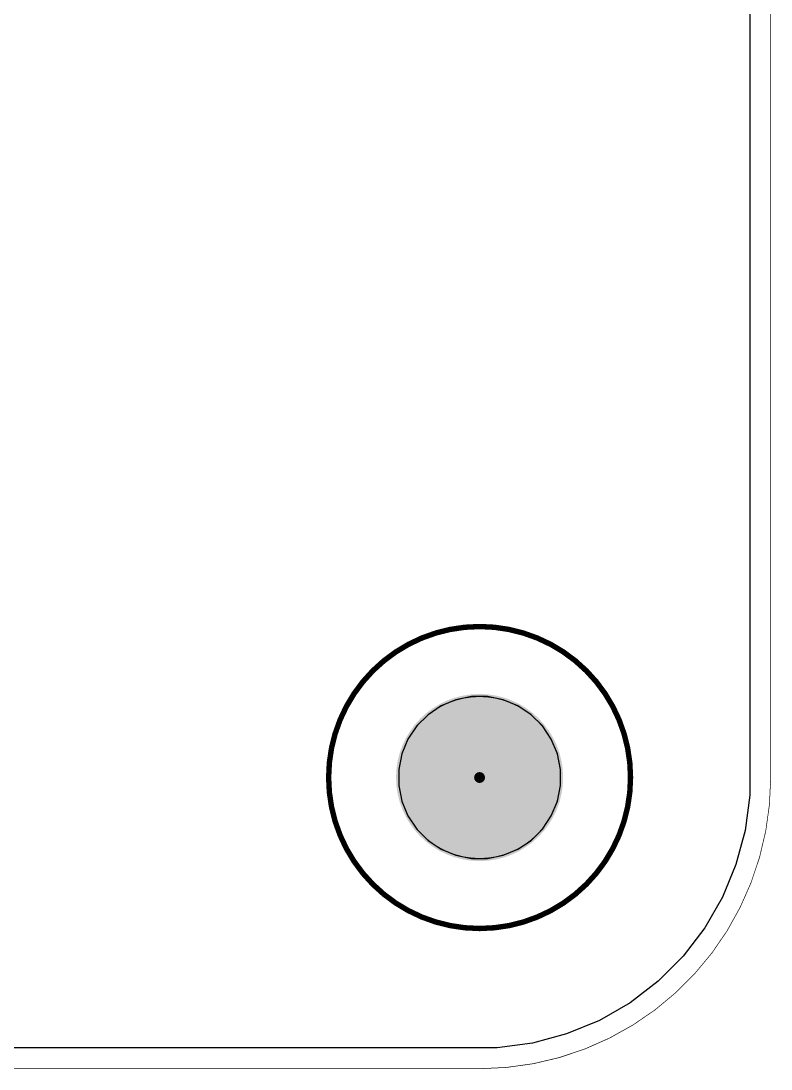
# Model space of a CAD drawing. Header units: inches. Extents: x 0 to 207, y -1 to 213.
# Drawn here: x 4.712 to 5.26, y -0.213 to 0.552 of the extents above; entities that cross this region are included whole.
import ezdxf

# ---------------------------------------------------------------- set-up
doc = ezdxf.new("R2010")
doc.units = ezdxf.units.IN
doc.header["$MEASUREMENT"] = 0
for name, color, linetype in [('Board Outline', 216, 'Continuous'), ('Bottom Layer', 5, 'Continuous'), ('Bottom Solder', 6, 'Continuous'), ('Dimension', 6, 'Continuous'), ('Multi-Layer', 9, 'Continuous'), ('Pad Holes', 156, 'Continuous'), ('Top Layer', 1, 'Continuous'), ('Top Overlay', 2, 'Continuous'), ('Top Solder', 216, 'Continuous')]:
    doc.layers.add(name, color=color, linetype=linetype)

msp = doc.modelspace()

# ---------------------------------------------------------------- hatches: boundary and pattern name
at = {"layer": 'Bottom Solder'}
h = msp.add_hatch(color=6, dxfattribs=at)
edge = h.paths.add_edge_path()
edge.add_arc((5.04724, 0), 0.004, 0, 360)
at = {"layer": 'Pad Holes'}
h = msp.add_hatch(color=7, dxfattribs=at)
edge = h.paths.add_edge_path()
edge.add_arc((5.04724, 0), 0.06102, 0, 360)
at = {"layer": 'Top Solder'}
h = msp.add_hatch(color=216, dxfattribs=at)
edge = h.paths.add_edge_path()
edge.add_arc((5.04724, 0), 0.004, 0, 360)

# ---------------------------------------------------------------- linework, layer by layer
at = {"layer": 'Board Outline'}
for points in [[(5.25984, 0, 0.0005, 0.0005, 0), (5.25984, 3.84252, 0.0005, 0.0005, 0)], [(5.25984, 0, 0.0005, 0.0005, 0), (5.25984, 3.84252, 0.0005, 0.0005, 0)], [(5.25984, 0, 0.0005, 0.0005, 0), (5.25984, 3.84252, 0.0005, 0.0005, 0)], [(5.25984, 0, 0.0005, 0.0005, 0), (5.25984, 3.84252, 0.0005, 0.0005, 0)], [(5.25984, 0, 0.0005, 0.0005, -0.414214), (5.04724, -0.2126, 0.0005, 0.0005, 0)], [(5.25984, 0, 0.0005, 0.0005, -0.414214), (5.04724, -0.2126, 0.0005, 0.0005, 0)], [(5.25984, 0, 0.0005, 0.0005, -0.414214), (5.04724, -0.2126, 0.0005, 0.0005, 0)], [(5.25984, 0, 0.0005, 0.0005, -0.414214), (5.04724, -0.2126, 0.0005, 0.0005, 0)], [(4.62992, -0.2126, 0.0005, 0.0005, 0), (5.04724, -0.2126, 0.0005, 0.0005, 0)], [(4.62992, -0.2126, 0.0005, 0.0005, 0), (5.04724, -0.2126, 0.0005, 0.0005, 0)], [(4.62992, -0.2126, 0.0005, 0.0005, 0), (5.04724, -0.2126, 0.0005, 0.0005, 0)], [(4.62992, -0.2126, 0.0005, 0.0005, 0), (5.04724, -0.2126, 0.0005, 0.0005, 0)]]:
    msp.add_lwpolyline(points, format="xyseb", dxfattribs=at)
for points in [[(5.25972, 0, 0.00025, 0.00025, 1), (5.25997, 0, 0.00025, 0.00025, 1)], [(5.25972, 0, 0.00025, 0.00025, 1), (5.25997, 0, 0.00025, 0.00025, 1)], [(5.25972, 0, 0.00025, 0.00025, 1), (5.25997, 0, 0.00025, 0.00025, 1)], [(5.25972, 0, 0.00025, 0.00025, 1), (5.25997, 0, 0.00025, 0.00025, 1)], [(5.25972, 0, 0.00025, 0.00025, 1), (5.25997, 0, 0.00025, 0.00025, 1)], [(5.25972, 0, 0.00025, 0.00025, 1), (5.25997, 0, 0.00025, 0.00025, 1)], [(5.25972, 0, 0.00025, 0.00025, 1), (5.25997, 0, 0.00025, 0.00025, 1)], [(5.25972, 0, 0.00025, 0.00025, 1), (5.25997, 0, 0.00025, 0.00025, 1)], [(5.04712, -0.2126, 0.00025, 0.00025, 1), (5.04737, -0.2126, 0.00025, 0.00025, 1)], [(5.04712, -0.2126, 0.00025, 0.00025, 1), (5.04737, -0.2126, 0.00025, 0.00025, 1)], [(5.04712, -0.2126, 0.00025, 0.00025, 1), (5.04737, -0.2126, 0.00025, 0.00025, 1)], [(5.04712, -0.2126, 0.00025, 0.00025, 1), (5.04737, -0.2126, 0.00025, 0.00025, 1)], [(5.04712, -0.2126, 0.00025, 0.00025, 1), (5.04737, -0.2126, 0.00025, 0.00025, 1)], [(5.04712, -0.2126, 0.00025, 0.00025, 1), (5.04737, -0.2126, 0.00025, 0.00025, 1)], [(5.04712, -0.2126, 0.00025, 0.00025, 1), (5.04737, -0.2126, 0.00025, 0.00025, 1)], [(5.04712, -0.2126, 0.00025, 0.00025, 1), (5.04737, -0.2126, 0.00025, 0.00025, 1)]]:
    msp.add_lwpolyline(points, format="xyseb", close=True, dxfattribs=at)
at = {"layer": 'Bottom Layer'}
for p, q in [((5.24455, 3.84252), (5.24455, 0)), ((5.02569, 0.10835), (5.01174, 0.10461)), ((5.02569, 0.10835), (5.01174, 0.10461)), ((5.04002, 0.11024), (5.02569, 0.10835)), ((5.04002, 0.11024), (5.02569, 0.10835)), ((5.04725, 0.11024), (5.04002, 0.11024)), ((5.05447, 0.11024), (5.04002, 0.11024)), ((5.05447, 0.11024), (5.04725, 0.11024)), ((5.0688, 0.10835), (5.05447, 0.11024)), ((5.0688, 0.10835), (5.05447, 0.11024)), ((5.08276, 0.10461), (5.0688, 0.10835)), ((5.08276, 0.10461), (5.0688, 0.10835)), ((5.01174, 0.10461), (4.99839, 0.09908)), ((5.01174, 0.10461), (4.99839, 0.09908)), ((5.09611, 0.09908), (5.08276, 0.10461)), ((5.09611, 0.09908), (5.08276, 0.10461)), ((4.98587, 0.09185), (4.97441, 0.08306)), ((4.98587, 0.09185), (4.97441, 0.08306)), ((4.99839, 0.09908), (4.98587, 0.09185)), ((4.99839, 0.09908), (4.98587, 0.09185)), ((5.10862, 0.09185), (5.09611, 0.09908)), ((5.10862, 0.09185), (5.09611, 0.09908)), ((5.12009, 0.08306), (5.10862, 0.09185)), ((5.12009, 0.08306), (5.10862, 0.09185)), ((4.97441, 0.08306), (4.96419, 0.07284)), ((4.97441, 0.08306), (4.96419, 0.07284)), ((5.1303, 0.07284), (5.12009, 0.08306)), ((5.1303, 0.07284), (5.12009, 0.08306)), ((4.96419, 0.07284), (4.95539, 0.06138)), ((4.96419, 0.07284), (4.95539, 0.06138)), ((5.1391, 0.06138), (5.1303, 0.07284)), ((5.1391, 0.06138), (5.1303, 0.07284)), ((4.95539, 0.06138), (4.94817, 0.04886)), ((4.95539, 0.06138), (4.94817, 0.04886)), ((5.14633, 0.04886), (5.1391, 0.06138)), ((5.14633, 0.04886), (5.1391, 0.06138)), ((4.94817, 0.04886), (4.94264, 0.03551)), ((4.94817, 0.04886), (4.94264, 0.03551)), ((5.15186, 0.03551), (5.14633, 0.04886)), ((5.15186, 0.03551), (5.14633, 0.04886)), ((4.94264, 0.03551), (4.9389, 0.02155)), ((4.94264, 0.03551), (4.9389, 0.02155)), ((5.1556, 0.02155), (5.15186, 0.03551)), ((5.1556, 0.02155), (5.15186, 0.03551)), ((4.9389, 0.02155), (4.93701, 0.00723)), ((4.9389, 0.02155), (4.93701, 0.00723)), ((5.15748, 0.00723), (5.1556, 0.02155)), ((5.15748, 0.00723), (5.1556, 0.02155)), ((4.93701, 0.00723), (4.93701, 0)), ((4.93701, 0.00723), (4.93701, -0.00723)), ((4.93701, 0), (4.93701, 0)), ((4.93701, 0), (4.93701, -0.00723)), ((5.15748, 0), (5.15748, 0.00723)), ((5.15748, -0.00723), (5.15748, 0.00723)), ((5.15748, -0.00723), (5.15748, 0)), ((5.24455, 0), (5.24455, -0.01293)), ((4.93701, -0.00723), (4.9389, -0.02155)), ((4.93701, -0.00723), (4.9389, -0.02155)), ((5.1556, -0.02155), (5.15748, -0.00723)), ((5.1556, -0.02155), (5.15748, -0.00723)), ((5.24455, -0.01293), (5.24117, -0.03858)), ((4.9389, -0.02155), (4.94264, -0.03551)), ((4.9389, -0.02155), (4.94264, -0.03551)), ((5.15186, -0.03551), (5.1556, -0.02155)), ((5.15186, -0.03551), (5.1556, -0.02155)), ((4.94264, -0.03551), (4.94817, -0.04886)), ((4.94264, -0.03551), (4.94817, -0.04886)), ((5.14633, -0.04886), (5.15186, -0.03551)), ((5.14633, -0.04886), (5.15186, -0.03551)), ((5.24117, -0.03858), (5.23448, -0.06356)), ((4.94817, -0.04886), (4.95539, -0.06138)), ((4.94817, -0.04886), (4.95539, -0.06138)), ((5.1391, -0.06138), (5.14633, -0.04886)), ((5.1391, -0.06138), (5.14633, -0.04886)), ((4.95539, -0.06138), (4.96419, -0.07284)), ((4.95539, -0.06138), (4.96419, -0.07284)), ((5.1303, -0.07284), (5.1391, -0.06138)), ((5.1303, -0.07284), (5.1391, -0.06138)), ((5.23448, -0.06356), (5.22458, -0.08745)), ((4.96419, -0.07284), (4.97441, -0.08306)), ((4.96419, -0.07284), (4.97441, -0.08306)), ((5.12009, -0.08306), (5.1303, -0.07284)), ((5.12009, -0.08306), (5.1303, -0.07284)), ((4.97441, -0.08306), (4.98587, -0.09185)), ((4.97441, -0.08306), (4.98587, -0.09185)), ((5.10862, -0.09185), (5.12009, -0.08306)), ((5.10862, -0.09185), (5.12009, -0.08306)), ((5.22458, -0.08745), (5.21165, -0.10985)), ((4.98587, -0.09185), (4.99839, -0.09908)), ((4.98587, -0.09185), (4.99839, -0.09908)), ((4.99839, -0.09908), (5.01174, -0.10461)), ((4.99839, -0.09908), (5.01174, -0.10461)), ((5.08276, -0.10461), (5.09611, -0.09908)), ((5.08276, -0.10461), (5.09611, -0.09908)), ((5.09611, -0.09908), (5.10862, -0.09185)), ((5.09611, -0.09908), (5.10862, -0.09185)), ((5.01174, -0.10461), (5.02569, -0.10835)), ((5.01174, -0.10461), (5.02569, -0.10835)), ((5.0688, -0.10835), (5.08276, -0.10461)), ((5.0688, -0.10835), (5.08276, -0.10461)), ((5.02569, -0.10835), (5.04002, -0.11024)), ((5.02569, -0.10835), (5.04002, -0.11024)), ((5.04002, -0.11024), (5.04725, -0.11024)), ((5.04002, -0.11024), (5.05447, -0.11024)), ((5.04725, -0.11024), (5.05447, -0.11024)), ((5.05447, -0.11024), (5.0688, -0.10835)), ((5.05447, -0.11024), (5.0688, -0.10835)), ((5.21165, -0.10985), (5.1959, -0.13037)), ((5.1959, -0.13037), (5.17762, -0.14866)), ((5.17762, -0.14866), (5.1571, -0.16441)), ((5.1571, -0.16441), (5.1347, -0.17734)), ((5.1347, -0.17734), (5.1108, -0.18723)), ((5.1108, -0.18723), (5.08582, -0.19393)), ((5.04724, -0.19731), (4.62992, -0.1973)), ((5.06018, -0.19731), (5.04724, -0.19731)), ((5.08582, -0.19393), (5.06018, -0.19731))]:
    msp.add_line(p, q, dxfattribs=at)
at = {"layer": 'Dimension'}
for points in [[(5.1063, 0, 0.0005, 0.0005, 1), (4.98819, 0, 0.0005, 0.0005, 1)], [(5.1063, 0, 0.0005, 0.0005, 1), (4.98819, 0, 0.0005, 0.0005, 1)], [(5.1063, 0, 0.0005, 0.0005, 1), (4.98819, 0, 0.0005, 0.0005, 1)], [(5.1063, 0, 0.0005, 0.0005, 1), (4.98819, 0, 0.0005, 0.0005, 1)], [(4.98806, 0, 0.00025, 0.00025, 1), (4.98831, 0, 0.00025, 0.00025, 1)], [(4.98806, 0, 0.00025, 0.00025, 1), (4.98831, 0, 0.00025, 0.00025, 1)], [(4.98806, 0, 0.00025, 0.00025, 1), (4.98831, 0, 0.00025, 0.00025, 1)], [(4.98806, 0, 0.00025, 0.00025, 1), (4.98831, 0, 0.00025, 0.00025, 1)], [(5.10617, 0, 0.00025, 0.00025, 1), (5.10642, 0, 0.00025, 0.00025, 1)], [(5.10617, 0, 0.00025, 0.00025, 1), (5.10642, 0, 0.00025, 0.00025, 1)], [(5.10617, 0, 0.00025, 0.00025, 1), (5.10642, 0, 0.00025, 0.00025, 1)], [(5.10617, 0, 0.00025, 0.00025, 1), (5.10642, 0, 0.00025, 0.00025, 1)]]:
    msp.add_lwpolyline(points, format="xyseb", close=True, dxfattribs=at)
at = {"layer": 'Multi-Layer'}
for p, q in [((5.03002, 0.05679), (5.01927, 0.05233)), ((5.04143, 0.05906), (5.03002, 0.05679)), ((5.04724, 0.05906), (5.04143, 0.05906)), ((5.05306, 0.05906), (5.04724, 0.05906)), ((5.06447, 0.05679), (5.05306, 0.05906)), ((5.07522, 0.05233), (5.06447, 0.05679)), ((5.01927, 0.05233), (5.0096, 0.04587)), ((5.08489, 0.04587), (5.07522, 0.05233)), ((5.0096, 0.04587), (5.00137, 0.03765)), ((5.09312, 0.03765), (5.08489, 0.04587)), ((5.00137, 0.03765), (4.99491, 0.02797)), ((5.09958, 0.02797), (5.09312, 0.03765)), ((4.99491, 0.02797), (4.99046, 0.01723)), ((5.10403, 0.01723), (5.09958, 0.02797)), ((4.99046, 0.01723), (4.98819, 0.00582)), ((5.1063, 0.00582), (5.10403, 0.01723)), ((4.98819, 0.00582), (4.98819, 0)), ((4.98819, 0), (4.98819, 0)), ((4.98819, 0), (4.98819, -0.00582)), ((5.1063, 0), (5.1063, 0.00582)), ((5.1063, -0.00582), (5.1063, 0)), ((4.98819, -0.00582), (4.99046, -0.01723)), ((5.10403, -0.01723), (5.1063, -0.00582)), ((4.99046, -0.01723), (4.99491, -0.02797)), ((5.09958, -0.02797), (5.10403, -0.01723)), ((4.99491, -0.02797), (5.00137, -0.03765)), ((5.09312, -0.03765), (5.09958, -0.02797)), ((5.00137, -0.03765), (5.0096, -0.04587)), ((5.08489, -0.04587), (5.09312, -0.03765)), ((5.0096, -0.04587), (5.01927, -0.05233)), ((5.07522, -0.05233), (5.08489, -0.04587)), ((5.01927, -0.05233), (5.03002, -0.05679)), ((5.06447, -0.05679), (5.07522, -0.05233)), ((5.03002, -0.05679), (5.04143, -0.05906)), ((5.04143, -0.05906), (5.04724, -0.05906)), ((5.04724, -0.05906), (5.05306, -0.05906)), ((5.05306, -0.05906), (5.06447, -0.05679))]:
    msp.add_line(p, q, dxfattribs=at)
at = {"layer": 'Top Layer'}
for p, q in [((5.24455, 1.31571), (5.24455, 0)), ((5.02569, 0.10835), (5.01174, 0.10461)), ((5.02569, 0.10835), (5.01174, 0.10461)), ((5.04002, 0.11024), (5.02569, 0.10835)), ((5.04002, 0.11024), (5.02569, 0.10835)), ((5.04725, 0.11024), (5.04002, 0.11024)), ((5.05447, 0.11024), (5.04002, 0.11024)), ((5.05447, 0.11024), (5.04725, 0.11024)), ((5.0688, 0.10835), (5.05447, 0.11024)), ((5.0688, 0.10835), (5.05447, 0.11024)), ((5.08276, 0.10461), (5.0688, 0.10835)), ((5.08276, 0.10461), (5.0688, 0.10835)), ((5.01174, 0.10461), (4.99839, 0.09908)), ((5.01174, 0.10461), (4.99839, 0.09908)), ((5.09611, 0.09908), (5.08276, 0.10461)), ((5.09611, 0.09908), (5.08276, 0.10461)), ((4.98587, 0.09185), (4.97441, 0.08306)), ((4.98587, 0.09185), (4.97441, 0.08306)), ((4.99839, 0.09908), (4.98587, 0.09185)), ((4.99839, 0.09908), (4.98587, 0.09185)), ((5.10862, 0.09185), (5.09611, 0.09908)), ((5.10862, 0.09185), (5.09611, 0.09908)), ((5.12009, 0.08306), (5.10862, 0.09185)), ((5.12009, 0.08306), (5.10862, 0.09185)), ((4.97441, 0.08306), (4.96419, 0.07284)), ((4.97441, 0.08306), (4.96419, 0.07284)), ((5.1303, 0.07284), (5.12009, 0.08306)), ((5.1303, 0.07284), (5.12009, 0.08306)), ((4.96419, 0.07284), (4.95539, 0.06138)), ((4.96419, 0.07284), (4.95539, 0.06138)), ((5.1391, 0.06138), (5.1303, 0.07284)), ((5.1391, 0.06138), (5.1303, 0.07284)), ((4.95539, 0.06138), (4.94817, 0.04886)), ((4.95539, 0.06138), (4.94817, 0.04886)), ((5.14633, 0.04886), (5.1391, 0.06138)), ((5.14633, 0.04886), (5.1391, 0.06138)), ((4.94817, 0.04886), (4.94264, 0.03551)), ((4.94817, 0.04886), (4.94264, 0.03551)), ((5.15186, 0.03551), (5.14633, 0.04886)), ((5.15186, 0.03551), (5.14633, 0.04886)), ((4.94264, 0.03551), (4.9389, 0.02155)), ((4.94264, 0.03551), (4.9389, 0.02155)), ((5.1556, 0.02155), (5.15186, 0.03551)), ((5.1556, 0.02155), (5.15186, 0.03551)), ((4.9389, 0.02155), (4.93701, 0.00723)), ((4.9389, 0.02155), (4.93701, 0.00723)), ((5.15748, 0.00723), (5.1556, 0.02155)), ((5.15748, 0.00723), (5.1556, 0.02155)), ((4.93701, 0.00723), (4.93701, 0)), ((4.93701, 0.00723), (4.93701, -0.00723)), ((4.93701, 0), (4.93701, 0)), ((4.93701, 0), (4.93701, -0.00723)), ((5.15748, 0), (5.15748, 0.00723)), ((5.15748, -0.00723), (5.15748, 0.00723)), ((5.15748, -0.00723), (5.15748, 0)), ((5.24455, 0), (5.24455, -0.01293)), ((4.93701, -0.00723), (4.9389, -0.02155)), ((4.93701, -0.00723), (4.9389, -0.02155)), ((5.1556, -0.02155), (5.15748, -0.00723)), ((5.1556, -0.02155), (5.15748, -0.00723)), ((5.24455, -0.01293), (5.24117, -0.03858)), ((4.9389, -0.02155), (4.94264, -0.03551)), ((4.9389, -0.02155), (4.94264, -0.03551)), ((5.15186, -0.03551), (5.1556, -0.02155)), ((5.15186, -0.03551), (5.1556, -0.02155)), ((4.94264, -0.03551), (4.94817, -0.04886)), ((4.94264, -0.03551), (4.94817, -0.04886)), ((5.14633, -0.04886), (5.15186, -0.03551)), ((5.14633, -0.04886), (5.15186, -0.03551)), ((5.24117, -0.03858), (5.23448, -0.06356)), ((4.94817, -0.04886), (4.95539, -0.06138)), ((4.94817, -0.04886), (4.95539, -0.06138)), ((5.1391, -0.06138), (5.14633, -0.04886)), ((5.1391, -0.06138), (5.14633, -0.04886)), ((4.95539, -0.06138), (4.96419, -0.07284)), ((4.95539, -0.06138), (4.96419, -0.07284)), ((5.1303, -0.07284), (5.1391, -0.06138)), ((5.1303, -0.07284), (5.1391, -0.06138)), ((5.23448, -0.06356), (5.22458, -0.08745)), ((4.96419, -0.07284), (4.97441, -0.08306)), ((4.96419, -0.07284), (4.97441, -0.08306)), ((5.12009, -0.08306), (5.1303, -0.07284)), ((5.12009, -0.08306), (5.1303, -0.07284)), ((4.97441, -0.08306), (4.98587, -0.09185)), ((4.97441, -0.08306), (4.98587, -0.09185)), ((5.10862, -0.09185), (5.12009, -0.08306)), ((5.10862, -0.09185), (5.12009, -0.08306)), ((5.22458, -0.08745), (5.21165, -0.10985)), ((4.98587, -0.09185), (4.99839, -0.09908)), ((4.98587, -0.09185), (4.99839, -0.09908)), ((4.99839, -0.09908), (5.01174, -0.10461)), ((4.99839, -0.09908), (5.01174, -0.10461)), ((5.08276, -0.10461), (5.09611, -0.09908)), ((5.08276, -0.10461), (5.09611, -0.09908)), ((5.09611, -0.09908), (5.10862, -0.09185)), ((5.09611, -0.09908), (5.10862, -0.09185)), ((5.01174, -0.10461), (5.02569, -0.10835)), ((5.01174, -0.10461), (5.02569, -0.10835)), ((5.0688, -0.10835), (5.08276, -0.10461)), ((5.0688, -0.10835), (5.08276, -0.10461)), ((5.02569, -0.10835), (5.04002, -0.11024)), ((5.02569, -0.10835), (5.04002, -0.11024)), ((5.04002, -0.11024), (5.04725, -0.11024)), ((5.04002, -0.11024), (5.05447, -0.11024)), ((5.04725, -0.11024), (5.05447, -0.11024)), ((5.05447, -0.11024), (5.0688, -0.10835)), ((5.05447, -0.11024), (5.0688, -0.10835)), ((5.21165, -0.10985), (5.1959, -0.13037)), ((5.1959, -0.13037), (5.17762, -0.14866)), ((5.17762, -0.14866), (5.1571, -0.16441)), ((5.1571, -0.16441), (5.1347, -0.17734)), ((5.1347, -0.17734), (5.1108, -0.18723)), ((5.1108, -0.18723), (5.08582, -0.19393)), ((5.04724, -0.19731), (4.62992, -0.1973)), ((5.06018, -0.19731), (5.04724, -0.19731)), ((5.08582, -0.19393), (5.06018, -0.19731))]:
    msp.add_line(p, q, dxfattribs=at)
at = {"layer": 'Top Overlay'}
for points in [[(5.15748, 0, 0.00394, 0.00394, 1), (4.93701, 0, 0.00394, 0.00394, 1)], [(4.93603, 0, 0.00197, 0.00197, 1), (4.93799, 0, 0.00197, 0.00197, 1)], [(5.1565, 0, 0.00197, 0.00197, 1), (5.15847, 0, 0.00197, 0.00197, 1)]]:
    msp.add_lwpolyline(points, format="xyseb", close=True, dxfattribs=at)

doc.saveas('drawing.dxf')
